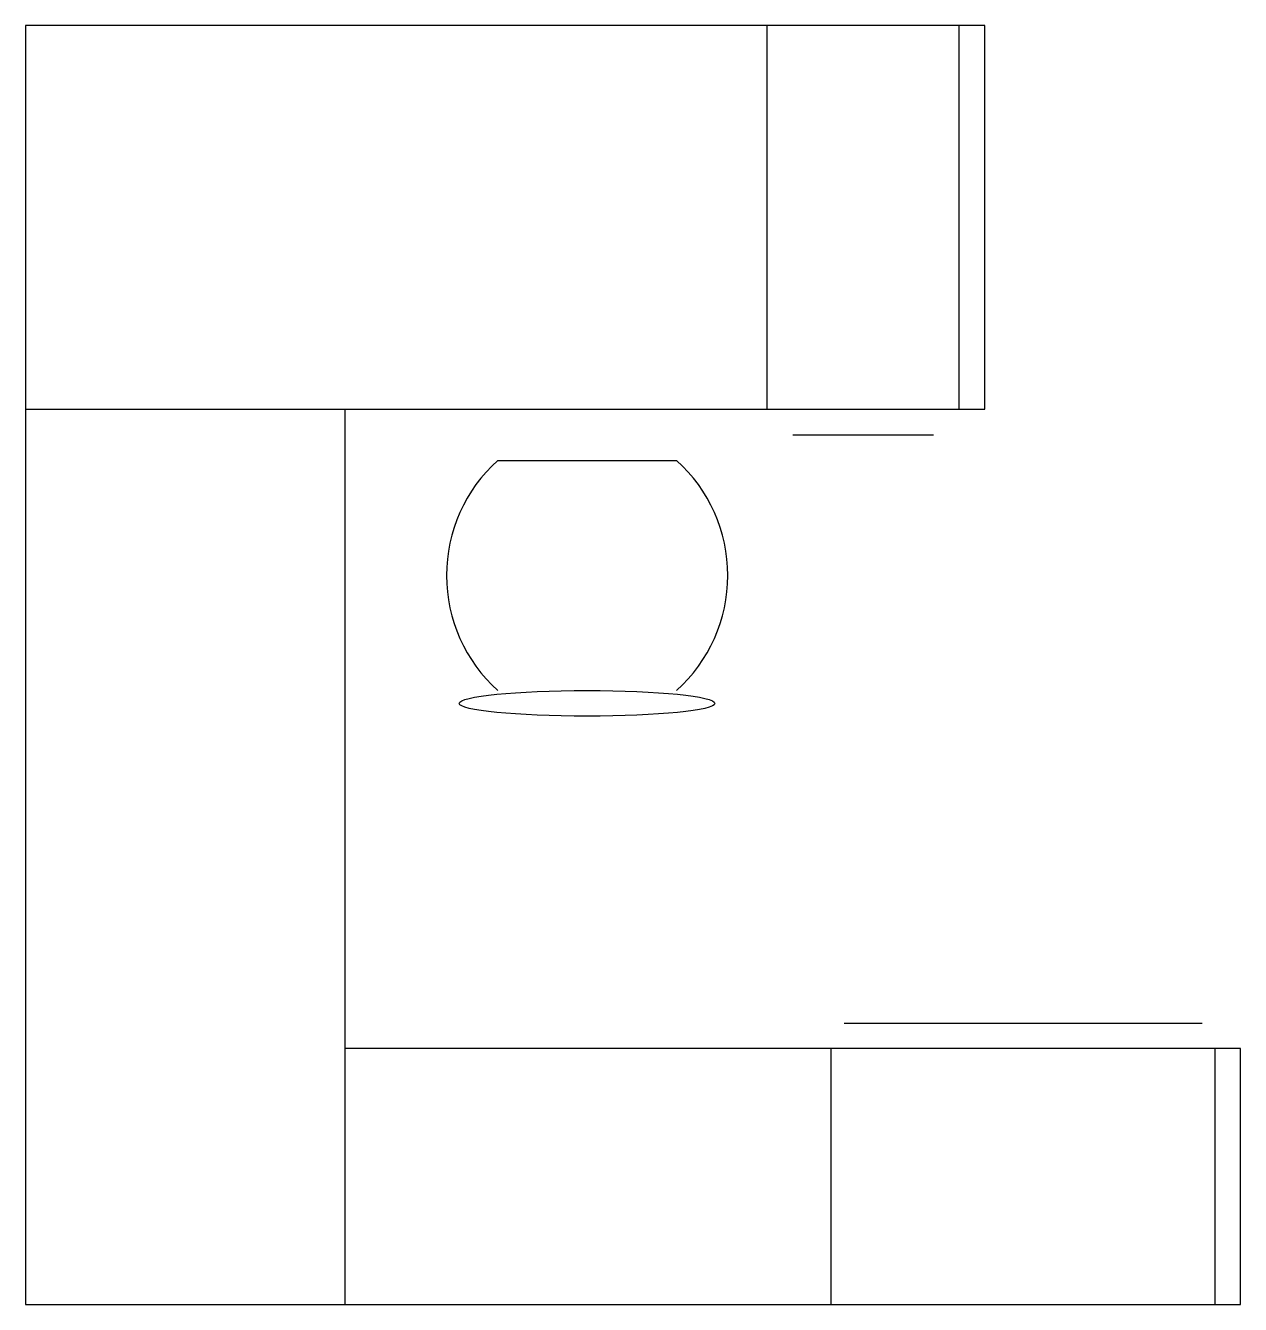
# Model space of a CAD drawing. Extents: x 10 to 105, y 8 to 108.
import ezdxf

# ---------------------------------------------------------------- set-up
doc = ezdxf.new("R2010")
doc.units = 0
doc.header["$LTSCALE"] = 10
doc.header["$MEASUREMENT"] = 0
doc.layers.get('0').update_dxf_attribs({"linetype": 'CONTINUOUS'})

# ---------------------------------------------------------------- blocks, each defined once
blk = doc.blocks.new('ELLIPSE')
blk.add_circle((0.5, 0.5), 0.5)
blk = doc.blocks.new('A$C15B00ABC')
blk.add_line((3.91, 20), (17.91, 20))
for centre, start, end in [((12.04, 11), 132.075, 227.925), ((9.79, 11), 312.075, 47.925)]:
    blk.add_arc(centre, 12.12, start, end)
at = {"xscale": 20, "yscale": 2, "zscale": 20}
blk.add_blockref('ELLIPSE', (0.91, 0), dxfattribs=at)

msp = doc.modelspace()

# ---------------------------------------------------------------- linework, layer by layer
for p, q in [((10, 108), (10, 78)), ((85, 108), (10, 108)), ((68, 78), (68, 108)), ((83, 78), (83, 108)), ((85, 78), (85, 108)), ((10, 78), (10, 8)), ((10, 78), (85, 78)), ((35, 8), (35, 78)), ((70, 76), (81, 76)), ((74, 30), (102, 30)), ((105, 28), (35, 28)), ((73, 8), (73, 28)), ((103, 28), (103, 8)), ((105, 8), (105, 28)), ((10, 8), (35, 8)), ((35, 8), (105, 8))]:
    msp.add_line(p, q)

# ---------------------------------------------------------------- block references
msp.add_blockref('A$C15B00ABC', (43, 54))

doc.saveas('drawing.dxf')
